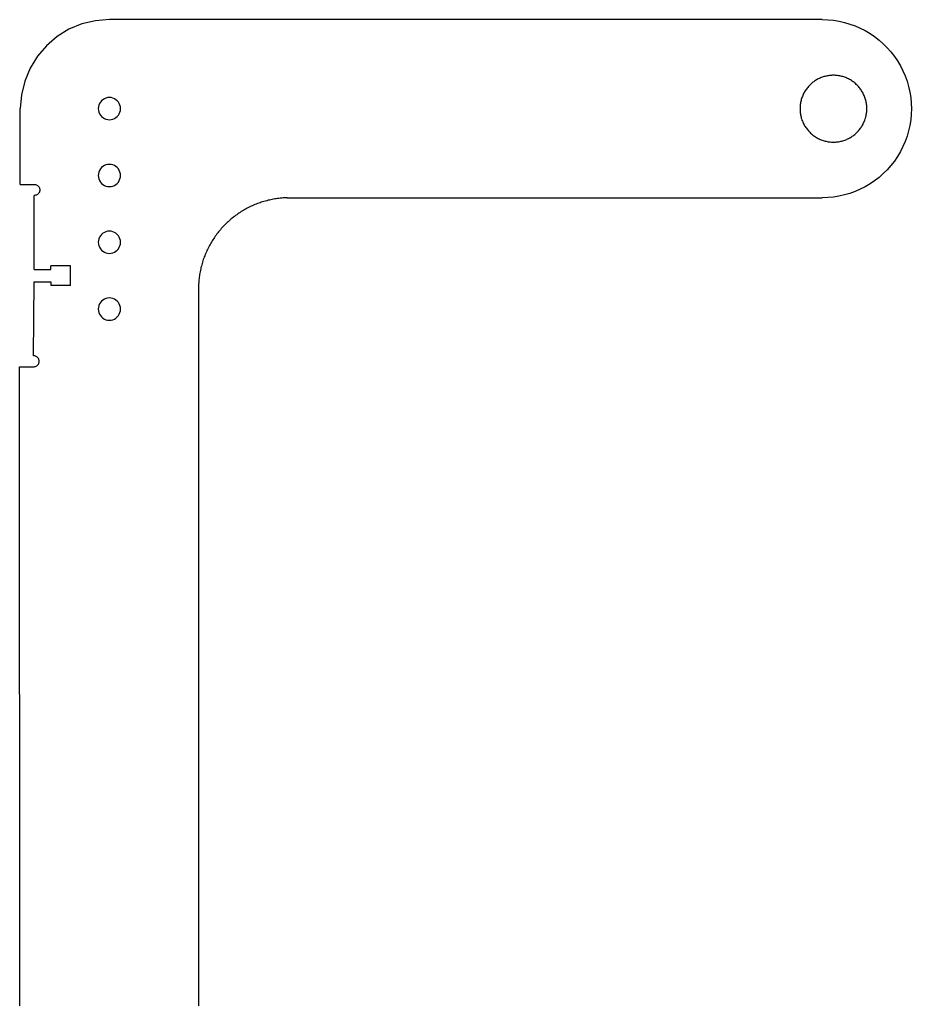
# Model space of a CAD drawing. Extents: x -54 to 50, y -44 to 48.
# Drawn here: x -53.51 to -33.49, y 26.07 to 48.07 of the extents above; entities that cross this region are included whole.
import ezdxf

# ---------------------------------------------------------------- set-up
doc = ezdxf.new("R2010")
doc.units = 0
doc.header["$MEASUREMENT"] = 0
doc.layers.get('0').update_dxf_attribs({"linetype": 'CONTINUOUS'})

msp = doc.modelspace()

# ---------------------------------------------------------------- linework, layer by layer
for p, q in [((-52.108, 47.969), (-52.398, 47.849)), ((-51.803, 48.042), (-52.108, 47.969)), ((-51.49, 48.067), (-51.803, 48.042)), ((-35.49, 48.066), (-35.365, 48.062)), ((-35.365, 48.062), (-35.24, 48.051)), ((-35.24, 48.051), (-35.115, 48.031)), ((-35.115, 48.031), (-34.993, 48.003)), ((-34.993, 48.003), (-34.872, 47.968)), ((-34.872, 47.968), (-34.754, 47.926)), ((-52.398, 47.849), (-52.666, 47.685)), ((-34.754, 47.926), (-34.639, 47.876)), ((-34.639, 47.876), (-34.527, 47.819)), ((-34.527, 47.819), (-34.419, 47.755)), ((-34.419, 47.755), (-34.315, 47.684)), ((-52.666, 47.685), (-52.904, 47.481)), ((-34.315, 47.684), (-34.215, 47.607)), ((-34.215, 47.607), (-34.121, 47.524)), ((-34.121, 47.524), (-34.032, 47.435)), ((-52.904, 47.481), (-53.108, 47.243)), ((-34.032, 47.435), (-33.949, 47.341)), ((-33.949, 47.341), (-33.872, 47.242)), ((-53.108, 47.243), (-53.272, 46.975)), ((-33.872, 47.242), (-33.802, 47.138)), ((-33.802, 47.138), (-33.738, 47.03)), ((-53.272, 46.975), (-53.392, 46.685)), ((-33.738, 47.03), (-33.681, 46.918)), ((-33.681, 46.918), (-33.631, 46.802)), ((-53.392, 46.685), (-53.466, 46.38)), ((-35.718, 46.644), (-35.736, 46.629)), ((-35.7, 46.659), (-35.718, 46.644)), ((-35.681, 46.673), (-35.7, 46.659)), ((-35.662, 46.687), (-35.681, 46.673)), ((-35.642, 46.7), (-35.662, 46.687)), ((-35.622, 46.712), (-35.642, 46.7)), ((-35.602, 46.724), (-35.622, 46.712)), ((-35.581, 46.735), (-35.602, 46.724)), ((-35.56, 46.745), (-35.581, 46.735)), ((-35.538, 46.755), (-35.56, 46.745)), ((-35.516, 46.764), (-35.538, 46.755)), ((-35.494, 46.772), (-35.516, 46.764)), ((-35.472, 46.78), (-35.494, 46.772)), ((-35.449, 46.787), (-35.472, 46.78)), ((-35.427, 46.793), (-35.449, 46.787)), ((-35.404, 46.798), (-35.427, 46.793)), ((-35.381, 46.803), (-35.404, 46.798)), ((-35.358, 46.807), (-35.381, 46.803)), ((-35.334, 46.81), (-35.358, 46.807)), ((-35.311, 46.813), (-35.334, 46.81)), ((-35.287, 46.815), (-35.311, 46.813)), ((-35.264, 46.816), (-35.287, 46.815)), ((-35.24, 46.816), (-35.264, 46.816)), ((-35.217, 46.816), (-35.24, 46.816)), ((-35.193, 46.815), (-35.217, 46.816)), ((-35.17, 46.813), (-35.193, 46.815)), ((-35.146, 46.81), (-35.17, 46.813)), ((-35.123, 46.807), (-35.146, 46.81)), ((-35.1, 46.803), (-35.123, 46.807)), ((-35.077, 46.798), (-35.1, 46.803)), ((-35.054, 46.793), (-35.077, 46.798)), ((-35.031, 46.787), (-35.054, 46.793)), ((-35.008, 46.78), (-35.031, 46.787)), ((-34.986, 46.772), (-35.008, 46.78)), ((-34.964, 46.764), (-34.986, 46.772)), ((-34.942, 46.755), (-34.964, 46.764)), ((-34.921, 46.745), (-34.942, 46.755)), ((-34.9, 46.735), (-34.921, 46.745)), ((-34.879, 46.724), (-34.9, 46.735)), ((-34.858, 46.712), (-34.879, 46.724)), ((-34.838, 46.7), (-34.858, 46.712)), ((-34.819, 46.687), (-34.838, 46.7)), ((-34.799, 46.673), (-34.819, 46.687)), ((-34.781, 46.659), (-34.799, 46.673)), ((-34.762, 46.644), (-34.781, 46.659)), ((-34.744, 46.629), (-34.762, 46.644)), ((-33.631, 46.802), (-33.588, 46.684)), ((-33.588, 46.684), (-33.553, 46.564)), ((-35.898, 46.428), (-35.909, 46.407)), ((-35.886, 46.448), (-35.898, 46.428)), ((-35.874, 46.468), (-35.886, 46.448)), ((-35.861, 46.488), (-35.874, 46.468)), ((-35.847, 46.507), (-35.861, 46.488)), ((-35.833, 46.526), (-35.847, 46.507)), ((-35.818, 46.544), (-35.833, 46.526)), ((-35.803, 46.562), (-35.818, 46.544)), ((-35.787, 46.58), (-35.803, 46.562)), ((-35.771, 46.597), (-35.787, 46.58)), ((-35.754, 46.613), (-35.771, 46.597)), ((-35.736, 46.629), (-35.754, 46.613)), ((-34.727, 46.613), (-34.744, 46.629)), ((-34.71, 46.597), (-34.727, 46.613)), ((-34.694, 46.58), (-34.71, 46.597)), ((-34.678, 46.562), (-34.694, 46.58)), ((-34.662, 46.544), (-34.678, 46.562)), ((-34.648, 46.526), (-34.662, 46.544)), ((-34.634, 46.507), (-34.648, 46.526)), ((-34.62, 46.488), (-34.634, 46.507)), ((-34.607, 46.468), (-34.62, 46.488)), ((-34.595, 46.448), (-34.607, 46.468)), ((-34.583, 46.428), (-34.595, 46.448)), ((-34.572, 46.407), (-34.583, 46.428)), ((-33.553, 46.564), (-33.526, 46.441)), ((-33.526, 46.441), (-33.506, 46.317)), ((-53.466, 46.38), (-53.49, 46.067)), ((-51.693, 46.214), (-51.713, 46.181)), ((-51.667, 46.244), (-51.693, 46.214)), ((-51.637, 46.269), (-51.667, 46.244)), ((-51.604, 46.29), (-51.637, 46.269)), ((-51.568, 46.305), (-51.604, 46.29)), ((-51.529, 46.314), (-51.568, 46.305)), ((-51.49, 46.317), (-51.529, 46.314)), ((-51.451, 46.314), (-51.49, 46.317)), ((-51.413, 46.305), (-51.451, 46.314)), ((-51.377, 46.29), (-51.413, 46.305)), ((-51.343, 46.269), (-51.377, 46.29)), ((-51.314, 46.244), (-51.343, 46.269)), ((-51.288, 46.214), (-51.314, 46.244)), ((-51.268, 46.181), (-51.288, 46.214)), ((-35.977, 46.207), (-35.981, 46.184)), ((-35.972, 46.23), (-35.977, 46.207)), ((-35.967, 46.253), (-35.972, 46.23)), ((-35.961, 46.276), (-35.967, 46.253)), ((-35.954, 46.298), (-35.961, 46.276)), ((-35.946, 46.32), (-35.954, 46.298)), ((-35.938, 46.343), (-35.946, 46.32)), ((-35.929, 46.364), (-35.938, 46.343)), ((-35.919, 46.386), (-35.929, 46.364)), ((-35.909, 46.407), (-35.919, 46.386)), ((-34.562, 46.386), (-34.572, 46.407)), ((-34.552, 46.364), (-34.562, 46.386)), ((-34.543, 46.342), (-34.552, 46.364)), ((-34.535, 46.32), (-34.543, 46.342)), ((-34.527, 46.298), (-34.535, 46.32)), ((-34.52, 46.276), (-34.527, 46.298)), ((-34.514, 46.253), (-34.52, 46.276)), ((-34.508, 46.23), (-34.514, 46.253)), ((-34.504, 46.207), (-34.508, 46.23)), ((-34.5, 46.184), (-34.504, 46.207)), ((-33.506, 46.317), (-33.494, 46.192)), ((-51.737, 46.106), (-51.74, 46.067)), ((-51.74, 46.067), (-51.737, 46.028)), ((-51.728, 46.144), (-51.737, 46.106)), ((-51.737, 46.028), (-51.728, 45.99)), ((-51.713, 46.181), (-51.728, 46.144)), ((-51.728, 45.99), (-51.713, 45.954)), ((-51.253, 46.144), (-51.268, 46.181)), ((-51.268, 45.954), (-51.253, 45.99)), ((-51.243, 46.106), (-51.253, 46.144)), ((-51.253, 45.99), (-51.243, 46.028)), ((-51.24, 46.067), (-51.243, 46.106)), ((-51.243, 46.028), (-51.24, 46.067)), ((-35.989, 46.114), (-35.99, 46.09)), ((-35.99, 46.09), (-35.99, 46.066)), ((-35.99, 46.066), (-35.99, 46.043)), ((-35.99, 46.043), (-35.989, 46.019)), ((-35.987, 46.137), (-35.989, 46.114)), ((-35.989, 46.019), (-35.987, 45.996)), ((-35.984, 46.16), (-35.987, 46.137)), ((-35.987, 45.996), (-35.984, 45.972)), ((-35.981, 46.184), (-35.984, 46.16)), ((-34.496, 46.16), (-34.5, 46.184)), ((-34.494, 46.137), (-34.496, 46.16)), ((-34.496, 45.972), (-34.494, 45.996)), ((-34.492, 46.113), (-34.494, 46.137)), ((-34.494, 45.996), (-34.492, 46.019)), ((-34.491, 46.09), (-34.492, 46.113)), ((-34.492, 46.019), (-34.491, 46.043)), ((-34.49, 46.066), (-34.491, 46.09)), ((-34.491, 46.043), (-34.49, 46.066)), ((-33.494, 46.192), (-33.49, 46.066)), ((-33.49, 46.066), (-33.494, 45.941)), ((-51.713, 45.954), (-51.693, 45.92)), ((-51.693, 45.92), (-51.667, 45.89)), ((-51.667, 45.89), (-51.637, 45.865)), ((-51.637, 45.865), (-51.604, 45.844)), ((-51.604, 45.844), (-51.568, 45.829)), ((-51.568, 45.829), (-51.529, 45.82)), ((-51.529, 45.82), (-51.49, 45.817)), ((-51.49, 45.817), (-51.451, 45.82)), ((-51.451, 45.82), (-51.413, 45.829)), ((-51.413, 45.829), (-51.377, 45.844)), ((-51.377, 45.844), (-51.343, 45.865)), ((-51.343, 45.865), (-51.314, 45.89)), ((-51.314, 45.89), (-51.288, 45.92)), ((-51.288, 45.92), (-51.268, 45.954)), ((-35.984, 45.972), (-35.981, 45.949)), ((-35.981, 45.949), (-35.977, 45.926)), ((-35.977, 45.926), (-35.972, 45.903)), ((-35.972, 45.903), (-35.967, 45.88)), ((-35.967, 45.88), (-35.961, 45.857)), ((-35.961, 45.857), (-35.954, 45.835)), ((-35.954, 45.835), (-35.946, 45.812)), ((-35.946, 45.812), (-35.938, 45.79)), ((-35.938, 45.79), (-35.929, 45.769)), ((-35.929, 45.769), (-35.919, 45.747)), ((-34.562, 45.747), (-34.552, 45.768)), ((-34.552, 45.768), (-34.543, 45.79)), ((-34.543, 45.79), (-34.535, 45.812)), ((-34.535, 45.812), (-34.527, 45.835)), ((-34.527, 45.835), (-34.52, 45.857)), ((-34.52, 45.857), (-34.514, 45.88)), ((-34.514, 45.88), (-34.508, 45.903)), ((-34.508, 45.903), (-34.504, 45.926)), ((-34.504, 45.926), (-34.5, 45.949)), ((-34.5, 45.949), (-34.496, 45.972)), ((-33.506, 45.816), (-33.526, 45.691)), ((-33.494, 45.941), (-33.506, 45.816)), ((-35.919, 45.747), (-35.909, 45.726)), ((-35.909, 45.726), (-35.898, 45.705)), ((-35.898, 45.705), (-35.886, 45.685)), ((-35.886, 45.685), (-35.874, 45.665)), ((-35.874, 45.665), (-35.861, 45.645)), ((-35.861, 45.645), (-35.847, 45.626)), ((-35.847, 45.626), (-35.833, 45.607)), ((-35.833, 45.607), (-35.818, 45.588)), ((-35.818, 45.588), (-35.803, 45.57)), ((-35.803, 45.57), (-35.787, 45.553)), ((-35.787, 45.553), (-35.771, 45.536)), ((-34.71, 45.536), (-34.694, 45.553)), ((-34.694, 45.553), (-34.678, 45.57)), ((-34.678, 45.57), (-34.662, 45.588)), ((-34.662, 45.588), (-34.648, 45.607)), ((-34.648, 45.607), (-34.634, 45.626)), ((-34.634, 45.626), (-34.62, 45.645)), ((-34.62, 45.645), (-34.607, 45.664)), ((-34.607, 45.664), (-34.595, 45.685)), ((-34.595, 45.685), (-34.583, 45.705)), ((-34.583, 45.705), (-34.572, 45.726)), ((-34.572, 45.726), (-34.562, 45.747)), ((-33.553, 45.569), (-33.588, 45.448)), ((-33.526, 45.691), (-33.553, 45.569)), ((-35.771, 45.536), (-35.754, 45.52)), ((-35.754, 45.52), (-35.736, 45.504)), ((-35.736, 45.504), (-35.718, 45.489)), ((-35.718, 45.489), (-35.7, 45.474)), ((-35.7, 45.474), (-35.681, 45.46)), ((-35.681, 45.46), (-35.662, 45.446)), ((-35.662, 45.446), (-35.642, 45.433)), ((-35.642, 45.433), (-35.622, 45.421)), ((-35.622, 45.421), (-35.602, 45.409)), ((-35.602, 45.409), (-35.581, 45.398)), ((-35.581, 45.398), (-35.56, 45.388)), ((-35.56, 45.388), (-35.538, 45.378)), ((-35.538, 45.378), (-35.516, 45.369)), ((-35.516, 45.369), (-35.494, 45.361)), ((-35.494, 45.361), (-35.472, 45.353)), ((-35.472, 45.353), (-35.45, 45.346)), ((-35.45, 45.346), (-35.427, 45.34)), ((-35.427, 45.34), (-35.404, 45.334)), ((-35.404, 45.334), (-35.381, 45.33)), ((-35.381, 45.33), (-35.358, 45.326)), ((-35.358, 45.326), (-35.334, 45.322)), ((-35.334, 45.322), (-35.311, 45.32)), ((-35.17, 45.32), (-35.146, 45.322)), ((-35.146, 45.322), (-35.123, 45.326)), ((-35.123, 45.326), (-35.1, 45.33)), ((-35.1, 45.33), (-35.077, 45.334)), ((-35.077, 45.334), (-35.054, 45.34)), ((-35.054, 45.34), (-35.031, 45.346)), ((-35.031, 45.346), (-35.009, 45.353)), ((-35.009, 45.353), (-34.986, 45.361)), ((-34.986, 45.361), (-34.964, 45.369)), ((-34.964, 45.369), (-34.942, 45.378)), ((-34.942, 45.378), (-34.921, 45.388)), ((-34.921, 45.388), (-34.9, 45.398)), ((-34.9, 45.398), (-34.879, 45.409)), ((-34.879, 45.409), (-34.859, 45.421)), ((-34.859, 45.421), (-34.838, 45.433)), ((-34.838, 45.433), (-34.819, 45.446)), ((-34.819, 45.446), (-34.8, 45.46)), ((-34.8, 45.46), (-34.781, 45.474)), ((-34.781, 45.474), (-34.762, 45.488)), ((-34.762, 45.488), (-34.744, 45.504)), ((-34.744, 45.504), (-34.727, 45.52)), ((-34.727, 45.52), (-34.71, 45.536)), ((-33.631, 45.33), (-33.681, 45.215)), ((-33.588, 45.448), (-33.631, 45.33)), ((-35.311, 45.32), (-35.287, 45.318)), ((-35.287, 45.318), (-35.264, 45.317)), ((-35.264, 45.317), (-35.24, 45.316)), ((-35.24, 45.316), (-35.217, 45.317)), ((-35.217, 45.317), (-35.193, 45.318)), ((-35.193, 45.318), (-35.17, 45.32)), ((-33.738, 45.103), (-33.802, 44.995)), ((-33.681, 45.215), (-33.738, 45.103)), ((-33.872, 44.891), (-33.949, 44.791)), ((-33.802, 44.995), (-33.872, 44.891)), ((-51.713, 44.681), (-51.728, 44.644)), ((-51.693, 44.714), (-51.713, 44.681)), ((-51.667, 44.744), (-51.693, 44.714)), ((-51.637, 44.769), (-51.667, 44.744)), ((-51.604, 44.79), (-51.637, 44.769)), ((-51.568, 44.805), (-51.604, 44.79)), ((-51.53, 44.814), (-51.568, 44.805)), ((-51.49, 44.817), (-51.53, 44.814)), ((-51.451, 44.814), (-51.49, 44.817)), ((-51.413, 44.805), (-51.451, 44.814)), ((-51.377, 44.79), (-51.413, 44.805)), ((-51.344, 44.769), (-51.377, 44.79)), ((-51.314, 44.744), (-51.344, 44.769)), ((-51.288, 44.714), (-51.314, 44.744)), ((-51.268, 44.681), (-51.288, 44.714)), ((-51.253, 44.644), (-51.268, 44.681)), ((-34.033, 44.697), (-34.121, 44.608)), ((-33.949, 44.791), (-34.033, 44.697)), ((-51.737, 44.606), (-51.74, 44.567)), ((-51.74, 44.567), (-51.737, 44.528)), ((-51.728, 44.644), (-51.737, 44.606)), ((-51.737, 44.528), (-51.728, 44.49)), ((-51.728, 44.49), (-51.713, 44.454)), ((-51.713, 44.454), (-51.693, 44.42)), ((-51.288, 44.42), (-51.268, 44.454)), ((-51.268, 44.454), (-51.253, 44.49)), ((-51.244, 44.606), (-51.253, 44.644)), ((-51.253, 44.49), (-51.244, 44.528)), ((-51.24, 44.567), (-51.244, 44.606)), ((-51.244, 44.528), (-51.24, 44.567)), ((-34.315, 44.448), (-34.419, 44.378)), ((-34.216, 44.525), (-34.315, 44.448)), ((-34.121, 44.608), (-34.216, 44.525)), ((-53.178, 44.367), (-53.162, 44.366)), ((-53.162, 44.366), (-53.146, 44.363)), ((-53.146, 44.363), (-53.13, 44.358)), ((-53.13, 44.358), (-53.116, 44.35)), ((-53.116, 44.35), (-53.102, 44.341)), ((-53.102, 44.341), (-53.09, 44.33)), ((-53.09, 44.33), (-53.079, 44.318)), ((-53.079, 44.318), (-53.07, 44.305)), ((-53.07, 44.305), (-53.063, 44.29)), ((-53.063, 44.29), (-53.057, 44.274)), ((-53.057, 44.274), (-53.054, 44.258)), ((-53.054, 44.226), (-53.057, 44.21)), ((-53.054, 44.258), (-53.053, 44.242)), ((-53.053, 44.242), (-53.054, 44.226)), ((-51.693, 44.42), (-51.667, 44.39)), ((-51.667, 44.39), (-51.637, 44.365)), ((-51.637, 44.365), (-51.604, 44.344)), ((-51.604, 44.344), (-51.568, 44.329)), ((-51.568, 44.329), (-51.53, 44.32)), ((-51.53, 44.32), (-51.491, 44.317)), ((-51.491, 44.317), (-51.451, 44.32)), ((-51.451, 44.32), (-51.413, 44.329)), ((-51.413, 44.329), (-51.377, 44.344)), ((-51.377, 44.344), (-51.344, 44.365)), ((-51.344, 44.365), (-51.314, 44.39)), ((-51.314, 44.39), (-51.288, 44.42)), ((-34.639, 44.257), (-34.754, 44.207)), ((-34.527, 44.314), (-34.639, 44.257)), ((-34.419, 44.378), (-34.527, 44.314)), ((-53.162, 44.118), (-53.178, 44.117)), ((-53.146, 44.121), (-53.162, 44.118)), ((-53.13, 44.127), (-53.146, 44.121)), ((-53.116, 44.134), (-53.13, 44.127)), ((-53.102, 44.143), (-53.116, 44.134)), ((-53.09, 44.154), (-53.102, 44.143)), ((-53.079, 44.166), (-53.09, 44.154)), ((-53.07, 44.18), (-53.079, 44.166)), ((-53.063, 44.194), (-53.07, 44.18)), ((-53.057, 44.21), (-53.063, 44.194)), ((-47.931, 44.009), (-47.961, 44.001)), ((-47.901, 44.016), (-47.931, 44.009)), ((-47.87, 44.023), (-47.901, 44.016)), ((-47.84, 44.029), (-47.87, 44.023)), ((-47.809, 44.035), (-47.84, 44.029)), ((-47.779, 44.04), (-47.809, 44.035)), ((-47.748, 44.045), (-47.779, 44.04)), ((-47.717, 44.049), (-47.748, 44.045)), ((-47.686, 44.053), (-47.717, 44.049)), ((-47.655, 44.057), (-47.686, 44.053)), ((-47.624, 44.06), (-47.655, 44.057)), ((-47.593, 44.062), (-47.624, 44.06)), ((-47.562, 44.065), (-47.593, 44.062)), ((-47.531, 44.066), (-47.562, 44.065)), ((-47.5, 44.067), (-47.531, 44.066)), ((-35.365, 44.07), (-35.491, 44.066)), ((-35.24, 44.082), (-35.365, 44.07)), ((-35.116, 44.102), (-35.24, 44.082)), ((-34.993, 44.129), (-35.116, 44.102)), ((-34.872, 44.164), (-34.993, 44.129)), ((-34.754, 44.207), (-34.872, 44.164)), ((-48.477, 43.787), (-48.504, 43.771)), ((-48.45, 43.803), (-48.477, 43.787)), ((-48.423, 43.818), (-48.45, 43.803)), ((-48.396, 43.832), (-48.423, 43.818)), ((-48.368, 43.847), (-48.396, 43.832)), ((-48.34, 43.861), (-48.368, 43.847)), ((-48.312, 43.874), (-48.34, 43.861)), ((-48.284, 43.887), (-48.312, 43.874)), ((-48.255, 43.9), (-48.284, 43.887)), ((-48.227, 43.912), (-48.255, 43.9)), ((-48.198, 43.923), (-48.227, 43.912)), ((-48.169, 43.935), (-48.198, 43.923)), ((-48.14, 43.946), (-48.169, 43.935)), ((-48.11, 43.956), (-48.14, 43.946)), ((-48.081, 43.966), (-48.11, 43.956)), ((-48.051, 43.975), (-48.081, 43.966)), ((-48.021, 43.984), (-48.051, 43.975)), ((-47.991, 43.993), (-48.021, 43.984)), ((-47.961, 44.001), (-47.991, 43.993)), ((-48.781, 43.57), (-48.804, 43.55)), ((-48.757, 43.59), (-48.781, 43.57)), ((-48.733, 43.61), (-48.757, 43.59)), ((-48.709, 43.63), (-48.733, 43.61)), ((-48.684, 43.649), (-48.709, 43.63)), ((-48.659, 43.667), (-48.684, 43.649)), ((-48.634, 43.686), (-48.659, 43.667)), ((-48.608, 43.704), (-48.634, 43.686)), ((-48.583, 43.721), (-48.608, 43.704)), ((-48.557, 43.738), (-48.583, 43.721)), ((-48.53, 43.755), (-48.557, 43.738)), ((-48.504, 43.771), (-48.53, 43.755)), ((-49, 43.35), (-49.02, 43.326)), ((-48.98, 43.373), (-49, 43.35)), ((-48.959, 43.397), (-48.98, 43.373)), ((-48.938, 43.42), (-48.959, 43.397)), ((-48.916, 43.442), (-48.938, 43.42)), ((-48.895, 43.464), (-48.916, 43.442)), ((-48.872, 43.486), (-48.895, 43.464)), ((-48.85, 43.508), (-48.872, 43.486)), ((-48.827, 43.529), (-48.85, 43.508)), ((-48.804, 43.55), (-48.827, 43.529)), ((-51.728, 43.144), (-51.738, 43.106)), ((-51.713, 43.181), (-51.728, 43.144)), ((-51.693, 43.214), (-51.713, 43.181)), ((-51.667, 43.244), (-51.693, 43.214)), ((-51.638, 43.269), (-51.667, 43.244)), ((-51.604, 43.29), (-51.638, 43.269)), ((-51.568, 43.305), (-51.604, 43.29)), ((-51.53, 43.314), (-51.568, 43.305)), ((-51.491, 43.317), (-51.53, 43.314)), ((-51.451, 43.314), (-51.491, 43.317)), ((-51.413, 43.305), (-51.451, 43.314)), ((-51.377, 43.29), (-51.413, 43.305)), ((-51.344, 43.269), (-51.377, 43.29)), ((-51.314, 43.244), (-51.344, 43.269)), ((-51.288, 43.214), (-51.314, 43.244)), ((-51.268, 43.181), (-51.288, 43.214)), ((-51.253, 43.144), (-51.268, 43.181)), ((-51.244, 43.106), (-51.253, 43.144)), ((-49.167, 43.125), (-49.184, 43.099)), ((-49.15, 43.151), (-49.167, 43.125)), ((-49.133, 43.177), (-49.15, 43.151)), ((-49.115, 43.203), (-49.133, 43.177)), ((-49.097, 43.228), (-49.115, 43.203)), ((-49.078, 43.253), (-49.097, 43.228)), ((-49.059, 43.278), (-49.078, 43.253)), ((-49.04, 43.302), (-49.059, 43.278)), ((-49.02, 43.326), (-49.04, 43.302)), ((-51.738, 43.106), (-51.741, 43.067)), ((-51.741, 43.067), (-51.738, 43.028)), ((-51.738, 43.028), (-51.728, 42.99)), ((-51.728, 42.99), (-51.713, 42.954)), ((-51.713, 42.954), (-51.693, 42.92)), ((-51.693, 42.92), (-51.667, 42.89)), ((-51.314, 42.89), (-51.288, 42.92)), ((-51.288, 42.92), (-51.268, 42.954)), ((-51.268, 42.954), (-51.253, 42.99)), ((-51.253, 42.99), (-51.244, 43.028)), ((-51.241, 43.067), (-51.244, 43.106)), ((-51.244, 43.028), (-51.241, 43.067)), ((-49.289, 42.908), (-49.302, 42.88)), ((-49.275, 42.936), (-49.289, 42.908)), ((-49.261, 42.964), (-49.275, 42.936)), ((-49.246, 42.991), (-49.261, 42.964)), ((-49.231, 43.019), (-49.246, 42.991)), ((-49.216, 43.046), (-49.231, 43.019)), ((-49.2, 43.072), (-49.216, 43.046)), ((-49.184, 43.099), (-49.2, 43.072)), ((-51.667, 42.89), (-51.638, 42.865)), ((-51.638, 42.865), (-51.604, 42.844)), ((-51.604, 42.844), (-51.568, 42.829)), ((-51.568, 42.829), (-51.53, 42.82)), ((-51.53, 42.82), (-51.491, 42.817)), ((-51.491, 42.817), (-51.452, 42.82)), ((-51.452, 42.82), (-51.413, 42.829)), ((-51.413, 42.829), (-51.377, 42.844)), ((-51.377, 42.844), (-51.344, 42.865)), ((-51.344, 42.865), (-51.314, 42.89)), ((-49.373, 42.707), (-49.383, 42.678)), ((-49.362, 42.737), (-49.373, 42.707)), ((-49.351, 42.766), (-49.362, 42.737)), ((-49.339, 42.794), (-49.351, 42.766)), ((-49.327, 42.823), (-49.339, 42.794)), ((-49.315, 42.852), (-49.327, 42.823)), ((-49.302, 42.88), (-49.315, 42.852)), ((-49.442, 42.468), (-49.449, 42.438)), ((-49.435, 42.499), (-49.442, 42.468)), ((-49.427, 42.529), (-49.435, 42.499)), ((-49.419, 42.559), (-49.427, 42.529)), ((-49.411, 42.589), (-49.419, 42.559)), ((-49.402, 42.619), (-49.411, 42.589)), ((-49.393, 42.648), (-49.402, 42.619)), ((-49.383, 42.678), (-49.393, 42.648)), ((-49.479, 42.254), (-49.482, 42.223)), ((-49.475, 42.285), (-49.479, 42.254)), ((-49.471, 42.315), (-49.475, 42.285)), ((-49.466, 42.346), (-49.471, 42.315)), ((-49.461, 42.377), (-49.466, 42.346)), ((-49.455, 42.407), (-49.461, 42.377)), ((-49.449, 42.438), (-49.455, 42.407)), ((-53.194, 40.52), (-53.178, 42.176)), ((-49.491, 42.099), (-49.492, 42.067)), ((-49.489, 42.13), (-49.491, 42.099)), ((-49.487, 42.161), (-49.489, 42.13)), ((-49.485, 42.192), (-49.487, 42.161)), ((-49.482, 42.223), (-49.485, 42.192)), ((-51.568, 41.805), (-51.604, 41.79)), ((-51.53, 41.814), (-51.568, 41.805)), ((-51.491, 41.817), (-51.53, 41.814)), ((-51.452, 41.814), (-51.491, 41.817)), ((-51.413, 41.805), (-51.452, 41.814)), ((-51.377, 41.79), (-51.413, 41.805)), ((-51.738, 41.606), (-51.741, 41.567)), ((-51.728, 41.644), (-51.738, 41.606)), ((-51.713, 41.681), (-51.728, 41.644)), ((-51.693, 41.714), (-51.713, 41.681)), ((-51.667, 41.744), (-51.693, 41.714)), ((-51.638, 41.769), (-51.667, 41.744)), ((-51.604, 41.79), (-51.638, 41.769)), ((-51.344, 41.769), (-51.377, 41.79)), ((-51.314, 41.744), (-51.344, 41.769)), ((-51.288, 41.714), (-51.314, 41.744)), ((-51.268, 41.681), (-51.288, 41.714)), ((-51.253, 41.644), (-51.268, 41.681)), ((-51.244, 41.606), (-51.253, 41.644)), ((-51.241, 41.567), (-51.244, 41.606)), ((-51.741, 41.567), (-51.738, 41.528)), ((-51.738, 41.528), (-51.728, 41.49)), ((-51.728, 41.49), (-51.713, 41.454)), ((-51.713, 41.454), (-51.693, 41.42)), ((-51.693, 41.42), (-51.668, 41.39)), ((-51.668, 41.39), (-51.638, 41.365)), ((-51.638, 41.365), (-51.604, 41.344)), ((-51.377, 41.344), (-51.344, 41.365)), ((-51.344, 41.365), (-51.314, 41.39)), ((-51.314, 41.39), (-51.288, 41.42)), ((-51.288, 41.42), (-51.268, 41.454)), ((-51.268, 41.454), (-51.253, 41.49)), ((-51.253, 41.49), (-51.244, 41.528)), ((-51.244, 41.528), (-51.241, 41.567)), ((-51.604, 41.344), (-51.568, 41.329)), ((-51.568, 41.329), (-51.53, 41.32)), ((-51.53, 41.32), (-51.491, 41.317)), ((-51.491, 41.317), (-51.452, 41.32)), ((-51.452, 41.32), (-51.413, 41.329)), ((-51.413, 41.329), (-51.377, 41.344)), ((-53.177, 40.518), (-53.194, 40.52)), ((-53.161, 40.515), (-53.177, 40.518)), ((-53.146, 40.51), (-53.161, 40.515)), ((-53.131, 40.503), (-53.146, 40.51)), ((-53.118, 40.494), (-53.131, 40.503)), ((-53.105, 40.483), (-53.118, 40.494)), ((-53.094, 40.471), (-53.105, 40.483)), ((-53.194, 40.27), (-53.177, 40.271)), ((-53.177, 40.271), (-53.161, 40.274)), ((-53.161, 40.274), (-53.146, 40.279)), ((-53.146, 40.279), (-53.131, 40.286)), ((-53.131, 40.286), (-53.118, 40.295)), ((-53.118, 40.295), (-53.105, 40.306)), ((-53.105, 40.306), (-53.095, 40.318)), ((-53.095, 40.318), (-53.085, 40.332)), ((-53.085, 40.457), (-53.094, 40.471)), ((-53.078, 40.442), (-53.085, 40.457)), ((-53.085, 40.332), (-53.078, 40.347)), ((-53.073, 40.427), (-53.078, 40.442)), ((-53.078, 40.347), (-53.073, 40.362)), ((-53.07, 40.411), (-53.073, 40.427)), ((-53.073, 40.362), (-53.07, 40.378)), ((-53.069, 40.395), (-53.07, 40.411)), ((-53.07, 40.378), (-53.069, 40.395))]:
    msp.add_line(p, q)
at = {"color": 1}
for p, q in [((-35.49, 48.066), (-51.49, 48.067)), ((-53.491, 44.367), (-53.178, 44.367)), ((-47.5, 44.067), (-35.491, 44.066)), ((-52.366, 42.536), (-52.803, 42.536)), ((-53.178, 42.458), (-52.803, 42.458)), ((-53.178, 42.176), (-52.803, 42.176)), ((-52.366, 42.098), (-52.803, 42.098)), ((-53.506, 40.27), (-53.194, 40.27))]:
    msp.add_line(p, q, dxfattribs=at)
at = {"color": 3}
for p, q in [((-53.491, 44.367), (-53.49, 46.067)), ((-53.178, 42.458), (-53.178, 44.117)), ((-52.803, 42.458), (-52.803, 42.536)), ((-52.366, 42.098), (-52.366, 42.536)), ((-52.803, 42.176), (-52.803, 42.098)), ((-49.492, 42.067), (-49.494, 10.067)), ((-53.493, 8.615), (-53.506, 40.27))]:
    msp.add_line(p, q, dxfattribs=at)

doc.saveas('drawing.dxf')
